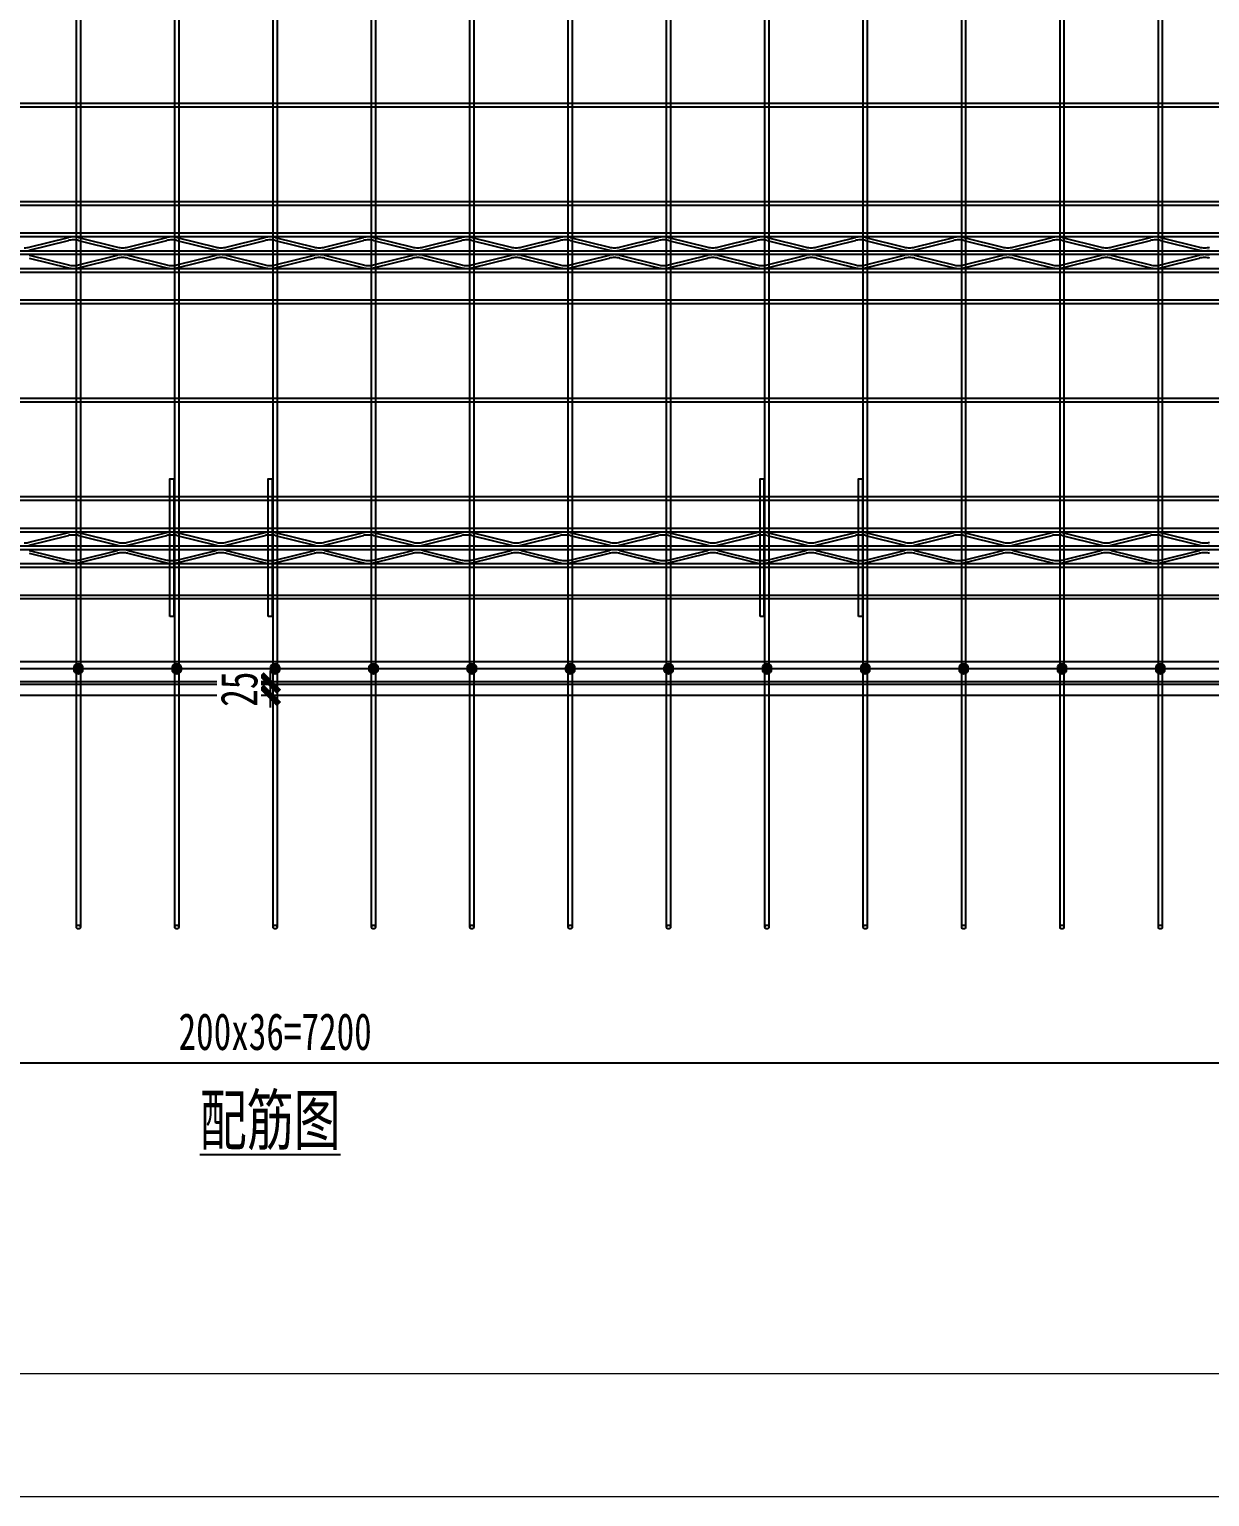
# Model space of a CAD drawing. Extents: x -524 to 129100, y -10500 to 1.
# Drawn here: x 26293 to 28693, y -10500 to -7517 of the extents above; entities that cross this region are included whole.
import ezdxf

# ---------------------------------------------------------------- set-up
doc = ezdxf.new("R2010")
doc.units = 0
doc.header["$LTSCALE"] = 250
doc.linetypes.add('BeePC_CENTER', pattern=[2, 1.25, -0.25, 0.25, -0.25])
doc.layers.get('0').update_dxf_attribs({"linetype": 'CONTINUOUS'})
doc.layers.get('Defpoints').update_dxf_attribs({"linetype": 'CONTINUOUS'})
for name, color, linetype in [('BeePC-CC', 171, 'CONTINUOUS'), ('BeePC-CCBZ', 110, 'CONTINUOUS'), ('BeePC-GJ-LEVEL', 141, 'CONTINUOUS'), ('BeePC-GJ-Truss', 185, 'CONTINUOUS'), ('BeePC-TONG-ZT', 50, 'CONTINUOUS')]:
    doc.layers.add(name, color=color, linetype=linetype)
doc.layers.add('G-ANNO-TTLB', color=7, linetype='CONTINUOUS', lineweight=9)
doc.layers.add('G-ANNO-TTLB-THIN', color=7, linetype='CONTINUOUS', lineweight=9)
doc.styles.add('BeePC_Dim', font='simfang.ttf', dxfattribs={"width": 0.7})
doc.styles.add('BeePC_Text', font='simfang.ttf', dxfattribs={"width": 0.7})
doc.dimstyles.new('BeePC_DIM_25_25', dxfattribs={"dimtxt": 75, "dimasz": 25, "dimexe": 25, "dimexo": 0, "dimgap": 25, "dimtad": 1, "dimdec": 0, "dimzin": 0, "dimdsep": 46, "dimtxsty": 'BeePC_Dim', "dimblk": 'ARCHTICK', "dimcen": 0, "dimdle": 25, "dimclrt": 7, "dimadec": 0, "dimazin": 0, "dimtfac": 1, "dimtdec": 0, "dimtix": 1, "dimtmove": 2, "dimatfit": 3, "dimfxl": 250, "dimfxlon": 1, "dimtfill": 1, "dimtolj": 1, "dimtzin": 0, "dimarcsym": 0})

# ---------------------------------------------------------------- blocks, each defined once
blk = doc.blocks.new('A2-嗡嗡 - A2_嗡嗡-493291-DB1详图')
at = {"layer": 'G-ANNO-TTLB'}
blk.add_line((586.5, -513), (27.5, -513), dxfattribs=at)
at = {"layer": 'G-ANNO-TTLB-THIN'}
blk.add_line((2.5, -523), (596.5, -523), dxfattribs=at)
blk = doc.blocks.new('_ArchTick')
at = {"color": 0, "linetype": 'ByBlock', "const_width": 0.5}
blk.add_lwpolyline([(-0.71, -0.71), (0.71, 0.71)], dxfattribs=at)
blk = doc.blocks.new('*D61')
at = {"layer": 'BeePC-CCBZ', "color": 0, "lineweight": -2, "transparency": 16777216}
for p, q in [((23192.6, -9417.9), (23192.6, -9642.9)), ((30392.6, -9417.9), (30392.6, -9642.9)), ((23167.6, -9617.9), (30417.6, -9617.9))]:
    blk.add_line(p, q, dxfattribs=at)
at = {"layer": 'Defpoints', "color": 0, "transparency": 16777216}
for p in [(30392.6, -7670.9), (23192.6, -8173.2), (30392.6, -9617.9)]:
    blk.add_point(p, dxfattribs=at)
at = {"layer": 'BeePC-CCBZ', "color": 0, "lineweight": -2, "transparency": 16777216, "xscale": 25, "yscale": 25, "zscale": 25, "rotation": 180}
blk.add_blockref('_ArchTick', (23192.6, -9617.9), dxfattribs=at)
at = {"layer": 'BeePC-CCBZ', "color": 0, "lineweight": -2, "transparency": 16777216, "xscale": 25, "yscale": 25, "zscale": 25}
blk.add_blockref('_ArchTick', (30392.6, -9617.9), dxfattribs=at)
at = {"layer": 'BeePC-CCBZ', "color": 7, "linetype": 'BeePC_CENTER', "transparency": 16777216, "insert": (26792.6, -9555), "char_height": 75, "attachment_point": 5, "style": 'BeePC_Dim', "bg_fill": 3, "box_fill_scale": 1.1, "bg_fill_color": 256, "bg_fill_true_color": 13158600, "bg_fill_transparency": 0}
blk.add_mtext('\\A1;200x36=7200', dxfattribs=at)
blk = doc.blocks.new('*D65')
at = {"layer": 'BeePC-CCBZ', "color": 0, "lineweight": -2, "transparency": 16777216}
for p, q in [((30804.4, -6470.9), (31029.4, -6470.9)), ((31004.4, -6445.9), (31004.4, -8895.9)), ((30804.4, -8870.9), (31029.4, -8870.9))]:
    blk.add_line(p, q, dxfattribs=at)
at = {"layer": 'Defpoints', "color": 0, "transparency": 16777216}
for p in [(26782.6, -6470.9), (26782.6, -8870.9), (31004.4, -8870.9)]:
    blk.add_point(p, dxfattribs=at)
at = {"layer": 'BeePC-CCBZ', "color": 0, "lineweight": -2, "transparency": 16777216, "xscale": 25, "yscale": 25, "zscale": 25}
for p, rotation in [((31004.4, -6470.9), 90), ((31004.4, -8870.9), 270)]:
    blk.add_blockref('_ArchTick', p, dxfattribs=dict(at, rotation=rotation))
at = {"layer": 'BeePC-CCBZ', "color": 7, "linetype": 'BeePC_CENTER', "transparency": 16777216, "insert": (30941.5, -7670.9), "char_height": 75, "attachment_point": 5, "rotation": 90, "style": 'BeePC_Dim', "bg_fill": 3, "box_fill_scale": 1.1, "bg_fill_color": 256, "bg_fill_true_color": 13158600, "bg_fill_transparency": 0}
blk.add_mtext('\\A1;200x12=2400', dxfattribs=at)
blk = doc.blocks.new('*D66')
at = {"layer": 'BeePC-CCBZ', "color": 0, "lineweight": -2, "transparency": 16777216}
for p, q in [((31004.4, -8845.9), (31004.4, -9370.9)), ((30804.4, -8870.9), (31029.4, -8870.9)), ((30804.4, -9345.9), (31029.4, -9345.9))]:
    blk.add_line(p, q, dxfattribs=at)
at = {"layer": 'Defpoints', "color": 0, "transparency": 16777216}
for p in [(26782.6, -8870.9), (23392.6, -9345.9), (31004.4, -9345.9)]:
    blk.add_point(p, dxfattribs=at)
at = {"layer": 'BeePC-CCBZ', "color": 0, "lineweight": -2, "transparency": 16777216, "xscale": 25, "yscale": 25, "zscale": 25}
for p, rotation in [((31004.4, -8870.9), 90), ((31004.4, -9345.9), 270)]:
    blk.add_blockref('_ArchTick', p, dxfattribs=dict(at, rotation=rotation))
at = {"layer": 'BeePC-CCBZ', "color": 7, "linetype": 'BeePC_CENTER', "transparency": 16777216, "insert": (30941.5, -9108.4), "char_height": 75, "attachment_point": 5, "rotation": 90, "style": 'BeePC_Dim', "bg_fill": 3, "box_fill_scale": 1.1, "bg_fill_color": 256, "bg_fill_true_color": 13158600, "bg_fill_transparency": 0}
blk.add_mtext('\\A1;475', dxfattribs=at)
blk = doc.blocks.new('*D67')
at = {"layer": 'BeePC-CCBZ', "color": 0, "lineweight": -2, "transparency": 16777216}
for p, q in [((26782.6, -8820.9), (26782.6, -8895.9)), ((26782.6, -8845.9), (26757.6, -8845.9)), ((26782.6, -8870.9), (26757.6, -8870.9))]:
    blk.add_line(p, q, dxfattribs=at)
at = {"layer": 'Defpoints', "color": 0, "transparency": 16777216}
for p in [(26782.6, -8845.9), (26782.6, -8870.9), (26782.6, -8870.9)]:
    blk.add_point(p, dxfattribs=at)
at = {"layer": 'BeePC-CCBZ', "color": 0, "lineweight": -2, "transparency": 16777216, "xscale": 25, "yscale": 25, "zscale": 25}
for p, rotation in [((26782.6, -8845.9), 270), ((26782.6, -8870.9), 90)]:
    blk.add_blockref('_ArchTick', p, dxfattribs=dict(at, rotation=rotation))
at = {"layer": 'BeePC-CCBZ', "color": 7, "linetype": 'BeePC_CENTER', "transparency": 16777216, "insert": (26719.7, -8858.4), "char_height": 75, "attachment_point": 5, "rotation": 90, "style": 'BeePC_Dim', "bg_fill": 3, "box_fill_scale": 1.1, "bg_fill_color": 256, "bg_fill_true_color": 13158600, "bg_fill_transparency": 0}
blk.add_mtext('\\A1;25', dxfattribs=at)
blk = doc.blocks.new('BeePC_TagPoint')
h = blk.add_hatch(color=256)
edge = h.paths.add_edge_path(flags=0)
edge.add_arc((0, 0), 10, 0, 180)
edge.add_arc((0, 0), 10, 180, 360)
blk.add_lwpolyline([(10, 0, 1), (-10, 0, 1)], format="xyb", close=True)

msp = doc.modelspace()

# ---------------------------------------------------------------- block references
at = {"xscale": 25, "yscale": 25, "zscale": 25}
msp.add_blockref('A2-嗡嗡 - A2_嗡嗡-493291-DB1详图', (22787.5, 2575), dxfattribs=at)

# ---------------------------------------------------------------- next in the draw order: linework, layer by layer
for points in [[(26578.6, -8710.9), (26578.6, -8430.9), (26586.6, -8430.9), (26586.6, -8710.9), (26578.6, -8710.9)], [(26778.6, -8710.9), (26778.6, -8430.9), (26786.6, -8430.9), (26786.6, -8710.9), (26778.6, -8710.9)], [(27778.6, -8710.9), (27778.6, -8430.9), (27786.6, -8430.9), (27786.6, -8710.9), (27778.6, -8710.9)], [(27978.6, -8710.9), (27978.6, -8430.9), (27986.6, -8430.9), (27986.6, -8710.9), (27978.6, -8710.9)]]:
    msp.add_lwpolyline(points)
at = {"layer": 'BeePC-GJ-LEVEL'}
for points in [[(26388.6, -9341.9), (26388.6, -6330.9), (26396.6, -6330.9), (26396.6, -9341.9)], [(26588.6, -9341.9), (26588.6, -6330.9), (26596.6, -6330.9), (26596.6, -9341.9)], [(26788.6, -9341.9), (26788.6, -6330.9), (26796.6, -6330.9), (26796.6, -9341.9)], [(26988.6, -9341.9), (26988.6, -6330.9), (26996.6, -6330.9), (26996.6, -9341.9)], [(27188.6, -9341.9), (27188.6, -6330.9), (27196.6, -6330.9), (27196.6, -9341.9)], [(27388.6, -9341.9), (27388.6, -6330.9), (27396.6, -6330.9), (27396.6, -9341.9)], [(27588.6, -9341.9), (27588.6, -6330.9), (27596.6, -6330.9), (27596.6, -9341.9)], [(27788.6, -9341.9), (27788.6, -6330.9), (27796.6, -6330.9), (27796.6, -9341.9)], [(27988.6, -9341.9), (27988.6, -6330.9), (27996.6, -6330.9), (27996.6, -9341.9)], [(28188.6, -9341.9), (28188.6, -6330.9), (28196.6, -6330.9), (28196.6, -9341.9)], [(28388.6, -9341.9), (28388.6, -6330.9), (28396.6, -6330.9), (28396.6, -9341.9)], [(28588.6, -9341.9), (28588.6, -6330.9), (28596.6, -6330.9), (28596.6, -9341.9)], [(22882.8, -7666.9), (30732.4, -7666.9), (30732.4, -7674.9), (22882.8, -7674.9), (22882.8, -7666.9)], [(22882.8, -7866.9), (30732.4, -7866.9), (30732.4, -7874.9), (22882.8, -7874.9), (22882.8, -7866.9)], [(22882.8, -8066.9), (30732.4, -8066.9), (30732.4, -8074.9), (22882.8, -8074.9), (22882.8, -8066.9)], [(22882.8, -8266.9), (30732.4, -8266.9), (30732.4, -8274.9), (22882.8, -8274.9), (22882.8, -8266.9)], [(22882.8, -8466.9), (30732.4, -8466.9), (30732.4, -8474.9), (22882.8, -8474.9), (22882.8, -8466.9)], [(22882.8, -8666.9), (30732.4, -8666.9), (30732.4, -8674.9), (22882.8, -8674.9), (22882.8, -8666.9)], [(23037.8, -8842.9), (30527.4, -8842.9), (30527.4, -8848.9), (23037.8, -8848.9), (23037.8, -8842.9)]]:
    msp.add_lwpolyline(points, dxfattribs=at)
for centre in [(26392.6, -9341.9), (26592.6, -9341.9), (26792.6, -9341.9), (26992.6, -9341.9), (27192.6, -9341.9), (27392.6, -9341.9), (27592.6, -9341.9), (27792.6, -9341.9), (27992.6, -9341.9), (28192.6, -9341.9), (28392.6, -9341.9), (28592.6, -9341.9)]:
    msp.add_circle(centre, 4, dxfattribs=at)
at = {"layer": 'BeePC-GJ-Truss'}
for points in [[(23082.6, -7930.9), (30482.6, -7930.9), (30482.6, -7938.9), (23082.6, -7938.9), (23082.6, -7930.9)], [(23082.6, -7966.9), (30482.6, -7966.9), (30482.6, -7974.9), (23082.6, -7974.9), (23082.6, -7966.9), (23086, -7966.8), (23089.2, -7966.4), (23092.8, -7965.8), (23172.4, -7946.1)], [(26292.8, -7959.8), (26372.4, -7940.1)], [(26292.8, -7965.8), (26372.4, -7946.1)], [(26392.8, -7940.1), (26472.4, -7959.8)], [(26392.8, -7946.1), (26472.4, -7965.8)], [(26492.8, -7959.8), (26572.4, -7940.1)], [(26492.8, -7965.8), (26572.4, -7946.1)], [(26592.8, -7940.1), (26672.4, -7959.8)], [(26592.8, -7946.1), (26672.4, -7965.8)], [(26692.8, -7959.8), (26772.4, -7940.1)], [(26692.8, -7965.8), (26772.4, -7946.1)], [(26792.8, -7940.1), (26872.4, -7959.8)], [(26792.8, -7946.1), (26872.4, -7965.8)], [(26892.8, -7959.8), (26972.4, -7940.1)], [(26892.8, -7965.8), (26972.4, -7946.1)], [(26992.8, -7940.1), (27072.4, -7959.8)], [(26992.8, -7946.1), (27072.4, -7965.8)], [(27092.8, -7959.8), (27172.4, -7940.1)], [(27092.8, -7965.8), (27172.4, -7946.1)], [(27192.8, -7940.1), (27272.4, -7959.8)], [(27192.8, -7946.1), (27272.4, -7965.8)], [(27292.8, -7959.8), (27372.4, -7940.1)], [(27292.8, -7965.8), (27372.4, -7946.1)], [(27392.8, -7940.1), (27472.4, -7959.8)], [(27392.8, -7946.1), (27472.4, -7965.8)], [(27492.8, -7959.8), (27572.4, -7940.1)], [(27492.8, -7965.8), (27572.4, -7946.1)], [(27592.8, -7940.1), (27672.4, -7959.8)], [(27592.8, -7946.1), (27672.4, -7965.8)], [(27692.8, -7959.8), (27772.4, -7940.1)], [(27692.8, -7965.8), (27772.4, -7946.1)], [(27792.8, -7940.1), (27872.4, -7959.8)], [(27792.8, -7946.1), (27872.4, -7965.8)], [(27892.8, -7959.8), (27972.4, -7940.1)], [(27892.8, -7965.8), (27972.4, -7946.1)], [(27992.8, -7940.1), (28072.4, -7959.8)], [(27992.8, -7946.1), (28072.4, -7965.8)], [(28092.8, -7959.8), (28172.4, -7940.1)], [(28092.8, -7965.8), (28172.4, -7946.1)], [(28192.8, -7940.1), (28272.4, -7959.8)], [(28192.8, -7946.1), (28272.4, -7965.8)], [(28292.8, -7959.8), (28372.4, -7940.1)], [(28292.8, -7965.8), (28372.4, -7946.1)], [(28392.8, -7940.1), (28472.4, -7959.8)], [(28392.8, -7946.1), (28472.4, -7965.8)], [(28492.8, -7959.8), (28572.4, -7940.1)], [(28492.8, -7965.8), (28572.4, -7946.1)], [(28592.8, -7940.1), (28672.4, -7959.8)], [(28592.8, -7946.1), (28672.4, -7965.8)], [(26292.8, -7976.1), (26372.4, -7995.8)], [(26292.8, -7982.1), (26372.4, -8001.8)], [(26392.8, -7995.8), (26472.4, -7976.1)], [(26392.8, -8001.8), (26472.4, -7982.1)], [(26492.8, -7976.1), (26572.4, -7995.8)], [(26492.8, -7982.1), (26572.4, -8001.8)], [(26592.8, -7995.8), (26672.4, -7976.1)], [(26592.8, -8001.8), (26672.4, -7982.1)], [(26692.8, -7976.1), (26772.4, -7995.8)], [(26692.8, -7982.1), (26772.4, -8001.8)], [(26792.8, -7995.8), (26872.4, -7976.1)], [(26792.8, -8001.8), (26872.4, -7982.1)], [(26892.8, -7976.1), (26972.4, -7995.8)], [(26892.8, -7982.1), (26972.4, -8001.8)], [(26992.8, -7995.8), (27072.4, -7976.1)], [(26992.8, -8001.8), (27072.4, -7982.1)], [(27092.8, -7976.1), (27172.4, -7995.8)], [(27092.8, -7982.1), (27172.4, -8001.8)], [(27192.8, -7995.8), (27272.4, -7976.1)], [(27192.8, -8001.8), (27272.4, -7982.1)], [(27292.8, -7976.1), (27372.4, -7995.8)], [(27292.8, -7982.1), (27372.4, -8001.8)], [(27392.8, -7995.8), (27472.4, -7976.1)], [(27392.8, -8001.8), (27472.4, -7982.1)], [(27492.8, -7976.1), (27572.4, -7995.8)], [(27492.8, -7982.1), (27572.4, -8001.8)], [(27592.8, -7995.8), (27672.4, -7976.1)], [(27592.8, -8001.8), (27672.4, -7982.1)], [(27692.8, -7976.1), (27772.4, -7995.8)], [(27692.8, -7982.1), (27772.4, -8001.8)], [(27792.8, -7995.8), (27872.4, -7976.1)], [(27792.8, -8001.8), (27872.4, -7982.1)], [(27892.8, -7976.1), (27972.4, -7995.8)], [(27892.8, -7982.1), (27972.4, -8001.8)], [(27992.8, -7995.8), (28072.4, -7976.1)], [(27992.8, -8001.8), (28072.4, -7982.1)], [(28092.8, -7976.1), (28172.4, -7995.8)], [(28092.8, -7982.1), (28172.4, -8001.8)], [(28192.8, -7995.8), (28272.4, -7976.1)], [(28192.8, -8001.8), (28272.4, -7982.1)], [(28292.8, -7976.1), (28372.4, -7995.8)], [(28292.8, -7982.1), (28372.4, -8001.8)], [(28392.8, -7995.8), (28472.4, -7976.1)], [(28392.8, -8001.8), (28472.4, -7982.1)], [(28492.8, -7976.1), (28572.4, -7995.8)], [(28492.8, -7982.1), (28572.4, -8001.8)], [(28592.8, -7995.8), (28672.4, -7976.1)], [(28592.8, -8001.8), (28672.4, -7982.1)], [(23082.6, -8002.9), (30482.6, -8002.9), (30482.6, -8010.9), (23082.6, -8010.9), (23082.6, -8002.9)], [(23082.6, -8530.9), (30482.6, -8530.9), (30482.6, -8538.9), (23082.6, -8538.9), (23082.6, -8530.9)], [(23082.6, -8566.9), (30482.6, -8566.9), (30482.6, -8574.9), (23082.6, -8574.9), (23082.6, -8566.9), (23086, -8566.8), (23089.2, -8566.4), (23092.8, -8565.8), (23172.4, -8546.1)], [(26292.8, -8559.8), (26372.4, -8540.1)], [(26292.8, -8565.8), (26372.4, -8546.1)], [(26392.8, -8540.1), (26472.4, -8559.8)], [(26392.8, -8546.1), (26472.4, -8565.8)], [(26492.8, -8559.8), (26572.4, -8540.1)], [(26492.8, -8565.8), (26572.4, -8546.1)], [(26592.8, -8540.1), (26672.4, -8559.8)], [(26592.8, -8546.1), (26672.4, -8565.8)], [(26692.8, -8559.8), (26772.4, -8540.1)], [(26692.8, -8565.8), (26772.4, -8546.1)], [(26792.8, -8540.1), (26872.4, -8559.8)], [(26792.8, -8546.1), (26872.4, -8565.8)], [(26892.8, -8559.8), (26972.4, -8540.1)], [(26892.8, -8565.8), (26972.4, -8546.1)], [(26992.8, -8540.1), (27072.4, -8559.8)], [(26992.8, -8546.1), (27072.4, -8565.8)], [(27092.8, -8559.8), (27172.4, -8540.1)], [(27092.8, -8565.8), (27172.4, -8546.1)], [(27192.8, -8540.1), (27272.4, -8559.8)], [(27192.8, -8546.1), (27272.4, -8565.8)], [(27292.8, -8559.8), (27372.4, -8540.1)], [(27292.8, -8565.8), (27372.4, -8546.1)], [(27392.8, -8540.1), (27472.4, -8559.8)], [(27392.8, -8546.1), (27472.4, -8565.8)], [(27492.8, -8559.8), (27572.4, -8540.1)], [(27492.8, -8565.8), (27572.4, -8546.1)], [(27592.8, -8540.1), (27672.4, -8559.8)], [(27592.8, -8546.1), (27672.4, -8565.8)], [(27692.8, -8559.8), (27772.4, -8540.1)], [(27692.8, -8565.8), (27772.4, -8546.1)], [(27792.8, -8540.1), (27872.4, -8559.8)], [(27792.8, -8546.1), (27872.4, -8565.8)], [(27892.8, -8559.8), (27972.4, -8540.1)], [(27892.8, -8565.8), (27972.4, -8546.1)], [(27992.8, -8540.1), (28072.4, -8559.8)], [(27992.8, -8546.1), (28072.4, -8565.8)], [(28092.8, -8559.8), (28172.4, -8540.1)], [(28092.8, -8565.8), (28172.4, -8546.1)], [(28192.8, -8540.1), (28272.4, -8559.8)], [(28192.8, -8546.1), (28272.4, -8565.8)], [(28292.8, -8559.8), (28372.4, -8540.1)], [(28292.8, -8565.8), (28372.4, -8546.1)], [(28392.8, -8540.1), (28472.4, -8559.8)], [(28392.8, -8546.1), (28472.4, -8565.8)], [(28492.8, -8559.8), (28572.4, -8540.1)], [(28492.8, -8565.8), (28572.4, -8546.1)], [(28592.8, -8540.1), (28672.4, -8559.8)], [(28592.8, -8546.1), (28672.4, -8565.8)], [(26292.8, -8576.1), (26372.4, -8595.8)], [(26292.8, -8582.1), (26372.4, -8601.8)], [(26392.8, -8595.8), (26472.4, -8576.1)], [(26392.8, -8601.8), (26472.4, -8582.1)], [(26492.8, -8576.1), (26572.4, -8595.8)], [(26492.8, -8582.1), (26572.4, -8601.8)], [(26592.8, -8595.8), (26672.4, -8576.1)], [(26592.8, -8601.8), (26672.4, -8582.1)], [(26692.8, -8576.1), (26772.4, -8595.8)], [(26692.8, -8582.1), (26772.4, -8601.8)], [(26792.8, -8595.8), (26872.4, -8576.1)], [(26792.8, -8601.8), (26872.4, -8582.1)], [(26892.8, -8576.1), (26972.4, -8595.8)], [(26892.8, -8582.1), (26972.4, -8601.8)], [(26992.8, -8595.8), (27072.4, -8576.1)], [(26992.8, -8601.8), (27072.4, -8582.1)], [(27092.8, -8576.1), (27172.4, -8595.8)], [(27092.8, -8582.1), (27172.4, -8601.8)], [(27192.8, -8595.8), (27272.4, -8576.1)], [(27192.8, -8601.8), (27272.4, -8582.1)], [(27292.8, -8576.1), (27372.4, -8595.8)], [(27292.8, -8582.1), (27372.4, -8601.8)], [(27392.8, -8595.8), (27472.4, -8576.1)], [(27392.8, -8601.8), (27472.4, -8582.1)], [(27492.8, -8576.1), (27572.4, -8595.8)], [(27492.8, -8582.1), (27572.4, -8601.8)], [(27592.8, -8595.8), (27672.4, -8576.1)], [(27592.8, -8601.8), (27672.4, -8582.1)], [(27692.8, -8576.1), (27772.4, -8595.8)], [(27692.8, -8582.1), (27772.4, -8601.8)], [(27792.8, -8595.8), (27872.4, -8576.1)], [(27792.8, -8601.8), (27872.4, -8582.1)], [(27892.8, -8576.1), (27972.4, -8595.8)], [(27892.8, -8582.1), (27972.4, -8601.8)], [(27992.8, -8595.8), (28072.4, -8576.1)], [(27992.8, -8601.8), (28072.4, -8582.1)], [(28092.8, -8576.1), (28172.4, -8595.8)], [(28092.8, -8582.1), (28172.4, -8601.8)], [(28192.8, -8595.8), (28272.4, -8576.1)], [(28192.8, -8601.8), (28272.4, -8582.1)], [(28292.8, -8576.1), (28372.4, -8595.8)], [(28292.8, -8582.1), (28372.4, -8601.8)], [(28392.8, -8595.8), (28472.4, -8576.1)], [(28392.8, -8601.8), (28472.4, -8582.1)], [(28492.8, -8576.1), (28572.4, -8595.8)], [(28492.8, -8582.1), (28572.4, -8601.8)], [(28592.8, -8595.8), (28672.4, -8576.1)], [(28592.8, -8601.8), (28672.4, -8582.1)], [(23082.6, -8602.9), (30482.6, -8602.9), (30482.6, -8610.9), (23082.6, -8610.9), (23082.6, -8602.9)]]:
    msp.add_lwpolyline(points, dxfattribs=at)
for centre, major_axis, start_param, end_param in [((26283.8, -7957.5), (12, 0), 4.611737, 5.563609), ((26383.8, -7944.1), (18, 0), 1.635672, 2.256488), ((26381.4, -7948.4), (12, 0), 1.470144, 2.422017), ((26381.4, -7944.1), (18, 0), 0.885104, 1.50592), ((26383.8, -7948.4), (12, 0), 0.719576, 1.671449), ((26481.4, -7957.5), (12, 0), 3.861169, 4.813041), ((26483.8, -7957.5), (12, 0), 4.611737, 5.563609), ((26583.8, -7944.1), (18, 0), 1.635672, 2.256488), ((26581.4, -7948.4), (12, 0), 1.470144, 2.422017), ((26581.4, -7944.1), (18, 0), 0.885104, 1.50592), ((26583.8, -7948.4), (12, 0), 0.719576, 1.671449), ((26681.4, -7957.5), (12, 0), 3.861169, 4.813041), ((26683.8, -7957.5), (12, 0), 4.611737, 5.563609), ((26783.8, -7944.1), (18, 0), 1.635672, 2.256488), ((26781.4, -7948.4), (12, 0), 1.470144, 2.422017), ((26781.4, -7944.1), (18, 0), 0.885104, 1.50592), ((26783.8, -7948.4), (12, 0), 0.719576, 1.671449), ((26881.4, -7957.5), (12, 0), 3.861169, 4.813041), ((26883.8, -7957.5), (12, 0), 4.611737, 5.563609), ((26983.8, -7944.1), (18, 0), 1.635672, 2.256488), ((26981.4, -7948.4), (12, 0), 1.470144, 2.422017), ((26981.4, -7944.1), (18, 0), 0.885104, 1.50592), ((26983.8, -7948.4), (12, 0), 0.719576, 1.671449), ((27081.4, -7957.5), (12, 0), 3.861169, 4.813041), ((27083.8, -7957.5), (12, 0), 4.611737, 5.563609), ((27183.8, -7944.1), (18, 0), 1.635672, 2.256488), ((27181.4, -7948.4), (12, 0), 1.470144, 2.422017), ((27181.4, -7944.1), (18, 0), 0.885104, 1.50592), ((27183.8, -7948.4), (12, 0), 0.719576, 1.671449), ((27281.4, -7957.5), (12, 0), 3.861169, 4.813041), ((27283.8, -7957.5), (12, 0), 4.611737, 5.563609), ((27383.8, -7944.1), (18, 0), 1.635672, 2.256488), ((27381.4, -7948.4), (12, 0), 1.470144, 2.422017), ((27381.4, -7944.1), (18, 0), 0.885104, 1.50592), ((27383.8, -7948.4), (12, 0), 0.719576, 1.671449), ((27481.4, -7957.5), (12, 0), 3.861169, 4.813041), ((27483.8, -7957.5), (12, 0), 4.611737, 5.563609), ((27583.8, -7944.1), (18, 0), 1.635672, 2.256488), ((27581.4, -7948.4), (12, 0), 1.470144, 2.422017), ((27581.4, -7944.1), (18, 0), 0.885104, 1.50592), ((27583.8, -7948.4), (12, 0), 0.719576, 1.671449), ((27681.4, -7957.5), (12, 0), 3.861169, 4.813041), ((27683.8, -7957.5), (12, 0), 4.611737, 5.563609), ((27783.8, -7944.1), (18, 0), 1.635672, 2.256488), ((27781.4, -7948.4), (12, 0), 1.470144, 2.422017), ((27781.4, -7944.1), (18, 0), 0.885104, 1.50592), ((27783.8, -7948.4), (12, 0), 0.719576, 1.671449), ((27881.4, -7957.5), (12, 0), 3.861169, 4.813041), ((27883.8, -7957.5), (12, 0), 4.611737, 5.563609), ((27983.8, -7944.1), (18, 0), 1.635672, 2.256488), ((27981.4, -7948.4), (12, 0), 1.470144, 2.422017), ((27981.4, -7944.1), (18, 0), 0.885104, 1.50592), ((27983.8, -7948.4), (12, 0), 0.719576, 1.671449), ((28081.4, -7957.5), (12, 0), 3.861169, 4.813041), ((28083.8, -7957.5), (12, 0), 4.611737, 5.563609), ((28183.8, -7944.1), (18, 0), 1.635672, 2.256488), ((28181.4, -7948.4), (12, 0), 1.470144, 2.422017), ((28181.4, -7944.1), (18, 0), 0.885104, 1.50592), ((28183.8, -7948.4), (12, 0), 0.719576, 1.671449), ((28281.4, -7957.5), (12, 0), 3.861169, 4.813041), ((28283.8, -7957.5), (12, 0), 4.611737, 5.563609), ((28383.8, -7944.1), (18, 0), 1.635672, 2.256488), ((28381.4, -7948.4), (12, 0), 1.470144, 2.422017), ((28381.4, -7944.1), (18, 0), 0.885104, 1.50592), ((28383.8, -7948.4), (12, 0), 0.719576, 1.671449), ((28481.4, -7957.5), (12, 0), 3.861169, 4.813041), ((28483.8, -7957.5), (12, 0), 4.611737, 5.563609), ((28583.8, -7944.1), (18, 0), 1.635672, 2.256488), ((28581.4, -7948.4), (12, 0), 1.470144, 2.422017), ((28581.4, -7944.1), (18, 0), 0.885104, 1.50592), ((28583.8, -7948.4), (12, 0), 0.719576, 1.671449), ((28681.4, -7957.5), (12, 0), 3.861169, 4.813041), ((28683.8, -7957.5), (12, 0), 4.611737, 5.563609), ((26483.8, -7961.8), (18, 0), 4.026697, 4.647513), ((26483.8, -7980.1), (18, 0), 1.635672, 2.256488), ((26481.4, -7984.4), (12, 0), 1.470144, 2.422017), ((26481.4, -7961.8), (18, 0), 4.777265, 5.398081), ((26481.4, -7980.1), (18, 0), 0.885104, 1.50592), ((26483.8, -7984.4), (12, 0), 0.719576, 1.671449), ((26683.8, -7961.8), (18, 0), 4.026697, 4.647513), ((26683.8, -7980.1), (18, 0), 1.635672, 2.256488), ((26681.4, -7984.4), (12, 0), 1.470144, 2.422017), ((26681.4, -7961.8), (18, 0), 4.777265, 5.398081), ((26681.4, -7980.1), (18, 0), 0.885104, 1.50592), ((26683.8, -7984.4), (12, 0), 0.719576, 1.671449), ((26883.8, -7961.8), (18, 0), 4.026697, 4.647513), ((26883.8, -7980.1), (18, 0), 1.635672, 2.256488), ((26881.4, -7984.4), (12, 0), 1.470144, 2.422017), ((26881.4, -7961.8), (18, 0), 4.777265, 5.398081), ((26881.4, -7980.1), (18, 0), 0.885104, 1.50592), ((26883.8, -7984.4), (12, 0), 0.719576, 1.671449), ((27083.8, -7961.8), (18, 0), 4.026697, 4.647513), ((27083.8, -7980.1), (18, 0), 1.635672, 2.256488), ((27081.4, -7984.4), (12, 0), 1.470144, 2.422017), ((27081.4, -7961.8), (18, 0), 4.777265, 5.398081), ((27081.4, -7980.1), (18, 0), 0.885104, 1.50592), ((27083.8, -7984.4), (12, 0), 0.719576, 1.671449), ((27283.8, -7961.8), (18, 0), 4.026697, 4.647513), ((27283.8, -7980.1), (18, 0), 1.635672, 2.256488), ((27281.4, -7984.4), (12, 0), 1.470144, 2.422017), ((27281.4, -7961.8), (18, 0), 4.777265, 5.398081), ((27281.4, -7980.1), (18, 0), 0.885104, 1.50592), ((27283.8, -7984.4), (12, 0), 0.719576, 1.671449), ((27483.8, -7961.8), (18, 0), 4.026697, 4.647513), ((27483.8, -7980.1), (18, 0), 1.635672, 2.256488), ((27481.4, -7984.4), (12, 0), 1.470144, 2.422017), ((27481.4, -7961.8), (18, 0), 4.777265, 5.398081), ((27481.4, -7980.1), (18, 0), 0.885104, 1.50592), ((27483.8, -7984.4), (12, 0), 0.719576, 1.671449), ((27683.8, -7961.8), (18, 0), 4.026697, 4.647513), ((27683.8, -7980.1), (18, 0), 1.635672, 2.256488), ((27681.4, -7984.4), (12, 0), 1.470144, 2.422017), ((27681.4, -7961.8), (18, 0), 4.777265, 5.398081), ((27681.4, -7980.1), (18, 0), 0.885104, 1.50592), ((27683.8, -7984.4), (12, 0), 0.719576, 1.671449), ((27883.8, -7961.8), (18, 0), 4.026697, 4.647513), ((27883.8, -7980.1), (18, 0), 1.635672, 2.256488), ((27881.4, -7984.4), (12, 0), 1.470144, 2.422017), ((27881.4, -7961.8), (18, 0), 4.777265, 5.398081), ((27881.4, -7980.1), (18, 0), 0.885104, 1.50592), ((27883.8, -7984.4), (12, 0), 0.719576, 1.671449), ((28083.8, -7961.8), (18, 0), 4.026697, 4.647513), ((28083.8, -7980.1), (18, 0), 1.635672, 2.256488), ((28081.4, -7984.4), (12, 0), 1.470144, 2.422017), ((28081.4, -7961.8), (18, 0), 4.777265, 5.398081), ((28081.4, -7980.1), (18, 0), 0.885104, 1.50592), ((28083.8, -7984.4), (12, 0), 0.719576, 1.671449), ((28283.8, -7961.8), (18, 0), 4.026697, 4.647513), ((28283.8, -7980.1), (18, 0), 1.635672, 2.256488), ((28281.4, -7984.4), (12, 0), 1.470144, 2.422017), ((28281.4, -7961.8), (18, 0), 4.777265, 5.398081), ((28281.4, -7980.1), (18, 0), 0.885104, 1.50592), ((28283.8, -7984.4), (12, 0), 0.719576, 1.671449), ((28483.8, -7961.8), (18, 0), 4.026697, 4.647513), ((28483.8, -7980.1), (18, 0), 1.635672, 2.256488), ((28481.4, -7984.4), (12, 0), 1.470144, 2.422017), ((28481.4, -7961.8), (18, 0), 4.777265, 5.398081), ((28481.4, -7980.1), (18, 0), 0.885104, 1.50592), ((28483.8, -7984.4), (12, 0), 0.719576, 1.671449), ((28683.8, -7961.8), (18, 0), 4.026697, 4.647513), ((28683.8, -7980.1), (18, 0), 1.635672, 2.256488), ((28681.4, -7984.4), (12, 0), 1.470144, 2.422017), ((28681.4, -7961.8), (18, 0), 4.777265, 5.398081), ((28681.4, -7980.1), (18, 0), 0.885104, 1.50592), ((28683.8, -7984.4), (12, 0), 0.719576, 1.671449), ((26381.4, -7993.5), (12, 0), 3.861169, 4.813041), ((26383.8, -7997.8), (18, 0), 4.026697, 4.647513), ((26383.8, -7993.5), (12, 0), 4.611737, 5.563609), ((26381.4, -7997.8), (18, 0), 4.777265, 5.398081), ((26581.4, -7993.5), (12, 0), 3.861169, 4.813041), ((26583.8, -7997.8), (18, 0), 4.026697, 4.647513), ((26583.8, -7993.5), (12, 0), 4.611737, 5.563609), ((26581.4, -7997.8), (18, 0), 4.777265, 5.398081), ((26781.4, -7993.5), (12, 0), 3.861169, 4.813041), ((26783.8, -7997.8), (18, 0), 4.026697, 4.647513), ((26783.8, -7993.5), (12, 0), 4.611737, 5.563609), ((26781.4, -7997.8), (18, 0), 4.777265, 5.398081), ((26981.4, -7993.5), (12, 0), 3.861169, 4.813041), ((26983.8, -7997.8), (18, 0), 4.026697, 4.647513), ((26983.8, -7993.5), (12, 0), 4.611737, 5.563609), ((26981.4, -7997.8), (18, 0), 4.777265, 5.398081), ((27181.4, -7993.5), (12, 0), 3.861169, 4.813041), ((27183.8, -7997.8), (18, 0), 4.026697, 4.647513), ((27183.8, -7993.5), (12, 0), 4.611737, 5.563609), ((27181.4, -7997.8), (18, 0), 4.777265, 5.398081), ((27381.4, -7993.5), (12, 0), 3.861169, 4.813041), ((27383.8, -7997.8), (18, 0), 4.026697, 4.647513), ((27383.8, -7993.5), (12, 0), 4.611737, 5.563609), ((27381.4, -7997.8), (18, 0), 4.777265, 5.398081), ((27581.4, -7993.5), (12, 0), 3.861169, 4.813041), ((27583.8, -7997.8), (18, 0), 4.026697, 4.647513), ((27583.8, -7993.5), (12, 0), 4.611737, 5.563609), ((27581.4, -7997.8), (18, 0), 4.777265, 5.398081), ((27781.4, -7993.5), (12, 0), 3.861169, 4.813041), ((27783.8, -7997.8), (18, 0), 4.026697, 4.647513), ((27783.8, -7993.5), (12, 0), 4.611737, 5.563609), ((27781.4, -7997.8), (18, 0), 4.777265, 5.398081), ((27981.4, -7993.5), (12, 0), 3.861169, 4.813041), ((27983.8, -7997.8), (18, 0), 4.026697, 4.647513), ((27983.8, -7993.5), (12, 0), 4.611737, 5.563609), ((27981.4, -7997.8), (18, 0), 4.777265, 5.398081), ((28181.4, -7993.5), (12, 0), 3.861169, 4.813041), ((28183.8, -7997.8), (18, 0), 4.026697, 4.647513), ((28183.8, -7993.5), (12, 0), 4.611737, 5.563609), ((28181.4, -7997.8), (18, 0), 4.777265, 5.398081), ((28381.4, -7993.5), (12, 0), 3.861169, 4.813041), ((28383.8, -7997.8), (18, 0), 4.026697, 4.647513), ((28383.8, -7993.5), (12, 0), 4.611737, 5.563609), ((28381.4, -7997.8), (18, 0), 4.777265, 5.398081), ((28581.4, -7993.5), (12, 0), 3.861169, 4.813041), ((28583.8, -7997.8), (18, 0), 4.026697, 4.647513), ((28583.8, -7993.5), (12, 0), 4.611737, 5.563609), ((28581.4, -7997.8), (18, 0), 4.777265, 5.398081), ((26283.8, -8557.5), (12, 0), 4.611737, 5.563609), ((26383.8, -8544.1), (18, 0), 1.635672, 2.256488), ((26381.4, -8548.4), (12, 0), 1.470144, 2.422017), ((26381.4, -8544.1), (18, 0), 0.885104, 1.50592), ((26383.8, -8548.4), (12, 0), 0.719576, 1.671449), ((26481.4, -8557.5), (12, 0), 3.861169, 4.813041), ((26483.8, -8557.5), (12, 0), 4.611737, 5.563609), ((26583.8, -8544.1), (18, 0), 1.635672, 2.256488), ((26581.4, -8548.4), (12, 0), 1.470144, 2.422017), ((26581.4, -8544.1), (18, 0), 0.885104, 1.50592), ((26583.8, -8548.4), (12, 0), 0.719576, 1.671449), ((26681.4, -8557.5), (12, 0), 3.861169, 4.813041), ((26683.8, -8557.5), (12, 0), 4.611737, 5.563609), ((26783.8, -8544.1), (18, 0), 1.635672, 2.256488), ((26781.4, -8548.4), (12, 0), 1.470144, 2.422017), ((26781.4, -8544.1), (18, 0), 0.885104, 1.50592), ((26783.8, -8548.4), (12, 0), 0.719576, 1.671449), ((26881.4, -8557.5), (12, 0), 3.861169, 4.813041), ((26883.8, -8557.5), (12, 0), 4.611737, 5.563609), ((26983.8, -8544.1), (18, 0), 1.635672, 2.256488), ((26981.4, -8548.4), (12, 0), 1.470144, 2.422017), ((26981.4, -8544.1), (18, 0), 0.885104, 1.50592), ((26983.8, -8548.4), (12, 0), 0.719576, 1.671449), ((27081.4, -8557.5), (12, 0), 3.861169, 4.813041), ((27083.8, -8557.5), (12, 0), 4.611737, 5.563609), ((27183.8, -8544.1), (18, 0), 1.635672, 2.256488), ((27181.4, -8548.4), (12, 0), 1.470144, 2.422017), ((27181.4, -8544.1), (18, 0), 0.885104, 1.50592), ((27183.8, -8548.4), (12, 0), 0.719576, 1.671449), ((27281.4, -8557.5), (12, 0), 3.861169, 4.813041), ((27283.8, -8557.5), (12, 0), 4.611737, 5.563609), ((27383.8, -8544.1), (18, 0), 1.635672, 2.256488), ((27381.4, -8548.4), (12, 0), 1.470144, 2.422017), ((27381.4, -8544.1), (18, 0), 0.885104, 1.50592), ((27383.8, -8548.4), (12, 0), 0.719576, 1.671449), ((27481.4, -8557.5), (12, 0), 3.861169, 4.813041), ((27483.8, -8557.5), (12, 0), 4.611737, 5.563609), ((27583.8, -8544.1), (18, 0), 1.635672, 2.256488), ((27581.4, -8548.4), (12, 0), 1.470144, 2.422017), ((27581.4, -8544.1), (18, 0), 0.885104, 1.50592), ((27583.8, -8548.4), (12, 0), 0.719576, 1.671449), ((27681.4, -8557.5), (12, 0), 3.861169, 4.813041), ((27683.8, -8557.5), (12, 0), 4.611737, 5.563609), ((27783.8, -8544.1), (18, 0), 1.635672, 2.256488), ((27781.4, -8548.4), (12, 0), 1.470144, 2.422017), ((27781.4, -8544.1), (18, 0), 0.885104, 1.50592), ((27783.8, -8548.4), (12, 0), 0.719576, 1.671449), ((27881.4, -8557.5), (12, 0), 3.861169, 4.813041), ((27883.8, -8557.5), (12, 0), 4.611737, 5.563609), ((27983.8, -8544.1), (18, 0), 1.635672, 2.256488), ((27981.4, -8548.4), (12, 0), 1.470144, 2.422017), ((27981.4, -8544.1), (18, 0), 0.885104, 1.50592), ((27983.8, -8548.4), (12, 0), 0.719576, 1.671449), ((28081.4, -8557.5), (12, 0), 3.861169, 4.813041), ((28083.8, -8557.5), (12, 0), 4.611737, 5.563609), ((28183.8, -8544.1), (18, 0), 1.635672, 2.256488), ((28181.4, -8548.4), (12, 0), 1.470144, 2.422017), ((28181.4, -8544.1), (18, 0), 0.885104, 1.50592), ((28183.8, -8548.4), (12, 0), 0.719576, 1.671449), ((28281.4, -8557.5), (12, 0), 3.861169, 4.813041), ((28283.8, -8557.5), (12, 0), 4.611737, 5.563609), ((28383.8, -8544.1), (18, 0), 1.635672, 2.256488), ((28381.4, -8548.4), (12, 0), 1.470144, 2.422017), ((28381.4, -8544.1), (18, 0), 0.885104, 1.50592), ((28383.8, -8548.4), (12, 0), 0.719576, 1.671449), ((28481.4, -8557.5), (12, 0), 3.861169, 4.813041), ((28483.8, -8557.5), (12, 0), 4.611737, 5.563609), ((28583.8, -8544.1), (18, 0), 1.635672, 2.256488), ((28581.4, -8548.4), (12, 0), 1.470144, 2.422017), ((28581.4, -8544.1), (18, 0), 0.885104, 1.50592), ((28583.8, -8548.4), (12, 0), 0.719576, 1.671449), ((28681.4, -8557.5), (12, 0), 3.861169, 4.813041), ((28683.8, -8557.5), (12, 0), 4.611737, 5.563609), ((26483.8, -8561.8), (18, 0), 4.026697, 4.647513), ((26483.8, -8580.1), (18, 0), 1.635672, 2.256488), ((26481.4, -8584.4), (12, 0), 1.470144, 2.422017), ((26481.4, -8561.8), (18, 0), 4.777265, 5.398081), ((26481.4, -8580.1), (18, 0), 0.885104, 1.50592), ((26483.8, -8584.4), (12, 0), 0.719576, 1.671449), ((26683.8, -8561.8), (18, 0), 4.026697, 4.647513), ((26683.8, -8580.1), (18, 0), 1.635672, 2.256488), ((26681.4, -8584.4), (12, 0), 1.470144, 2.422017), ((26681.4, -8561.8), (18, 0), 4.777265, 5.398081), ((26681.4, -8580.1), (18, 0), 0.885104, 1.50592), ((26683.8, -8584.4), (12, 0), 0.719576, 1.671449), ((26883.8, -8561.8), (18, 0), 4.026697, 4.647513), ((26883.8, -8580.1), (18, 0), 1.635672, 2.256488), ((26881.4, -8584.4), (12, 0), 1.470144, 2.422017), ((26881.4, -8561.8), (18, 0), 4.777265, 5.398081), ((26881.4, -8580.1), (18, 0), 0.885104, 1.50592), ((26883.8, -8584.4), (12, 0), 0.719576, 1.671449), ((27083.8, -8561.8), (18, 0), 4.026697, 4.647513), ((27083.8, -8580.1), (18, 0), 1.635672, 2.256488), ((27081.4, -8584.4), (12, 0), 1.470144, 2.422017), ((27081.4, -8561.8), (18, 0), 4.777265, 5.398081), ((27081.4, -8580.1), (18, 0), 0.885104, 1.50592), ((27083.8, -8584.4), (12, 0), 0.719576, 1.671449), ((27283.8, -8561.8), (18, 0), 4.026697, 4.647513), ((27283.8, -8580.1), (18, 0), 1.635672, 2.256488), ((27281.4, -8584.4), (12, 0), 1.470144, 2.422017), ((27281.4, -8561.8), (18, 0), 4.777265, 5.398081), ((27281.4, -8580.1), (18, 0), 0.885104, 1.50592), ((27283.8, -8584.4), (12, 0), 0.719576, 1.671449), ((27483.8, -8561.8), (18, 0), 4.026697, 4.647513), ((27483.8, -8580.1), (18, 0), 1.635672, 2.256488), ((27481.4, -8584.4), (12, 0), 1.470144, 2.422017), ((27481.4, -8561.8), (18, 0), 4.777265, 5.398081), ((27481.4, -8580.1), (18, 0), 0.885104, 1.50592), ((27483.8, -8584.4), (12, 0), 0.719576, 1.671449), ((27683.8, -8561.8), (18, 0), 4.026697, 4.647513), ((27683.8, -8580.1), (18, 0), 1.635672, 2.256488), ((27681.4, -8584.4), (12, 0), 1.470144, 2.422017), ((27681.4, -8561.8), (18, 0), 4.777265, 5.398081), ((27681.4, -8580.1), (18, 0), 0.885104, 1.50592), ((27683.8, -8584.4), (12, 0), 0.719576, 1.671449), ((27883.8, -8561.8), (18, 0), 4.026697, 4.647513), ((27883.8, -8580.1), (18, 0), 1.635672, 2.256488), ((27881.4, -8584.4), (12, 0), 1.470144, 2.422017), ((27881.4, -8561.8), (18, 0), 4.777265, 5.398081), ((27881.4, -8580.1), (18, 0), 0.885104, 1.50592), ((27883.8, -8584.4), (12, 0), 0.719576, 1.671449), ((28083.8, -8561.8), (18, 0), 4.026697, 4.647513), ((28083.8, -8580.1), (18, 0), 1.635672, 2.256488), ((28081.4, -8584.4), (12, 0), 1.470144, 2.422017), ((28081.4, -8561.8), (18, 0), 4.777265, 5.398081), ((28081.4, -8580.1), (18, 0), 0.885104, 1.50592), ((28083.8, -8584.4), (12, 0), 0.719576, 1.671449), ((28283.8, -8561.8), (18, 0), 4.026697, 4.647513), ((28283.8, -8580.1), (18, 0), 1.635672, 2.256488), ((28281.4, -8584.4), (12, 0), 1.470144, 2.422017), ((28281.4, -8561.8), (18, 0), 4.777265, 5.398081), ((28281.4, -8580.1), (18, 0), 0.885104, 1.50592), ((28283.8, -8584.4), (12, 0), 0.719576, 1.671449), ((28483.8, -8561.8), (18, 0), 4.026697, 4.647513), ((28483.8, -8580.1), (18, 0), 1.635672, 2.256488), ((28481.4, -8584.4), (12, 0), 1.470144, 2.422017), ((28481.4, -8561.8), (18, 0), 4.777265, 5.398081), ((28481.4, -8580.1), (18, 0), 0.885104, 1.50592), ((28483.8, -8584.4), (12, 0), 0.719576, 1.671449), ((28683.8, -8561.8), (18, 0), 4.026697, 4.647513), ((28683.8, -8580.1), (18, 0), 1.635672, 2.256488), ((28681.4, -8584.4), (12, 0), 1.470144, 2.422017), ((28681.4, -8561.8), (18, 0), 4.777265, 5.398081), ((28681.4, -8580.1), (18, 0), 0.885104, 1.50592), ((28683.8, -8584.4), (12, 0), 0.719576, 1.671449), ((26381.4, -8593.5), (12, 0), 3.861169, 4.813041), ((26383.8, -8597.8), (18, 0), 4.026697, 4.647513), ((26383.8, -8593.5), (12, 0), 4.611737, 5.563609), ((26381.4, -8597.8), (18, 0), 4.777265, 5.398081), ((26581.4, -8593.5), (12, 0), 3.861169, 4.813041), ((26583.8, -8597.8), (18, 0), 4.026697, 4.647513), ((26583.8, -8593.5), (12, 0), 4.611737, 5.563609), ((26581.4, -8597.8), (18, 0), 4.777265, 5.398081), ((26781.4, -8593.5), (12, 0), 3.861169, 4.813041), ((26783.8, -8597.8), (18, 0), 4.026697, 4.647513), ((26783.8, -8593.5), (12, 0), 4.611737, 5.563609), ((26781.4, -8597.8), (18, 0), 4.777265, 5.398081), ((26981.4, -8593.5), (12, 0), 3.861169, 4.813041), ((26983.8, -8597.8), (18, 0), 4.026697, 4.647513), ((26983.8, -8593.5), (12, 0), 4.611737, 5.563609), ((26981.4, -8597.8), (18, 0), 4.777265, 5.398081), ((27181.4, -8593.5), (12, 0), 3.861169, 4.813041), ((27183.8, -8597.8), (18, 0), 4.026697, 4.647513), ((27183.8, -8593.5), (12, 0), 4.611737, 5.563609), ((27181.4, -8597.8), (18, 0), 4.777265, 5.398081), ((27381.4, -8593.5), (12, 0), 3.861169, 4.813041), ((27383.8, -8597.8), (18, 0), 4.026697, 4.647513), ((27383.8, -8593.5), (12, 0), 4.611737, 5.563609), ((27381.4, -8597.8), (18, 0), 4.777265, 5.398081), ((27581.4, -8593.5), (12, 0), 3.861169, 4.813041), ((27583.8, -8597.8), (18, 0), 4.026697, 4.647513), ((27583.8, -8593.5), (12, 0), 4.611737, 5.563609), ((27581.4, -8597.8), (18, 0), 4.777265, 5.398081), ((27781.4, -8593.5), (12, 0), 3.861169, 4.813041), ((27783.8, -8597.8), (18, 0), 4.026697, 4.647513), ((27783.8, -8593.5), (12, 0), 4.611737, 5.563609), ((27781.4, -8597.8), (18, 0), 4.777265, 5.398081), ((27981.4, -8593.5), (12, 0), 3.861169, 4.813041), ((27983.8, -8597.8), (18, 0), 4.026697, 4.647513), ((27983.8, -8593.5), (12, 0), 4.611737, 5.563609), ((27981.4, -8597.8), (18, 0), 4.777265, 5.398081), ((28181.4, -8593.5), (12, 0), 3.861169, 4.813041), ((28183.8, -8597.8), (18, 0), 4.026697, 4.647513), ((28183.8, -8593.5), (12, 0), 4.611737, 5.563609), ((28181.4, -8597.8), (18, 0), 4.777265, 5.398081), ((28381.4, -8593.5), (12, 0), 3.861169, 4.813041), ((28383.8, -8597.8), (18, 0), 4.026697, 4.647513), ((28383.8, -8593.5), (12, 0), 4.611737, 5.563609), ((28381.4, -8597.8), (18, 0), 4.777265, 5.398081), ((28581.4, -8593.5), (12, 0), 3.861169, 4.813041), ((28583.8, -8597.8), (18, 0), 4.026697, 4.647513), ((28583.8, -8593.5), (12, 0), 4.611737, 5.563609), ((28581.4, -8597.8), (18, 0), 4.777265, 5.398081)]:
    msp.add_ellipse(centre, major_axis=major_axis, ratio=0.288551, start_param=start_param, end_param=end_param, dxfattribs=at)
at = {"layer": 'BeePC-TONG-ZT'}
msp.add_lwpolyline([(23272.8, -6820.9), (23272.8, -6470.9), (30542.4, -6470.9), (30542.4, -8870.9), (23022.8, -8870.9), (23022.8, -6820.9), (23272.8, -6820.9)], dxfattribs=at)

# ---------------------------------------------------------------- next in the draw order: texts
at = {"insert": (26782.6, -9739.9), "char_height": 100, "attachment_point": 5, "style": 'BeePC_Text'}
msp.add_mtext('\\L配筋图\\o', dxfattribs=at)

# ---------------------------------------------------------------- next in the draw order: dimensions: what is measured, and where the dimension line sits
at = {"layer": 'BeePC-CCBZ'}
dim = msp.add_linear_dim(base=(30392.6, -9617.9), p1=(23192.6, -8173.2), p2=(30392.6, -7670.9), angle=0, text='200x36=7200', dimstyle='BeePC_DIM_25_25', override={"dimfxl": 200}, dxfattribs=at)
dim.commit()
dim.dimension.update_dxf_attribs({"geometry": '*D61', "text_midpoint": (26792.6, -9555)})

# ---------------------------------------------------------------- next in the draw order: linework, layer by layer
at = {"layer": 'BeePC-CC'}
for p, q in [((26392.6, -8816.9), (26192.6, -8816.9)), ((26592.6, -8816.9), (26392.6, -8816.9))]:
    msp.add_line(p, q, dxfattribs=at)

# ---------------------------------------------------------------- next in the draw order: block references
for p in [(26392.6, -8816.9), (26592.6, -8816.9)]:
    msp.add_blockref('BeePC_TagPoint', p, dxfattribs=at)

# ---------------------------------------------------------------- next in the draw order: dimensions: what is measured, and where the dimension line sits
at = {"layer": 'BeePC-CCBZ'}
dim = msp.add_linear_dim(base=(31004.4, -8870.9), p1=(26782.6, -6470.9), p2=(26782.6, -8870.9), angle=90, text='200x12=2400', dimstyle='BeePC_DIM_25_25', override={"dimfxl": 200}, dxfattribs=at)
dim.commit()
dim.dimension.update_dxf_attribs({"geometry": '*D65', "text_midpoint": (30941.5, -7670.9)})

# ---------------------------------------------------------------- next in the draw order: linework, layer by layer
at = {"layer": 'BeePC-CC'}
for p, q in [((27192.6, -8816.9), (26992.6, -8816.9)), ((27392.6, -8816.9), (27192.6, -8816.9)), ((27592.6, -8816.9), (27392.6, -8816.9)), ((27792.6, -8816.9), (27592.6, -8816.9)), ((27992.6, -8816.9), (27792.6, -8816.9)), ((28192.6, -8816.9), (27992.6, -8816.9)), ((28392.6, -8816.9), (28192.6, -8816.9)), ((28592.6, -8816.9), (28392.6, -8816.9)), ((28792.6, -8816.9), (28592.6, -8816.9))]:
    msp.add_line(p, q, dxfattribs=at)

# ---------------------------------------------------------------- next in the draw order: block references
for p in [(26992.6, -8816.9), (27192.6, -8816.9), (27392.6, -8816.9), (27592.6, -8816.9), (27792.6, -8816.9), (27992.6, -8816.9), (28192.6, -8816.9), (28392.6, -8816.9), (28592.6, -8816.9)]:
    msp.add_blockref('BeePC_TagPoint', p, dxfattribs=at)

# ---------------------------------------------------------------- next in the draw order: dimensions: what is measured, and where the dimension line sits
at = {"layer": 'BeePC-CCBZ'}
dim = msp.add_linear_dim(base=(31004.4, -9345.9), p1=(26782.6, -8870.9), p2=(23392.6, -9345.9), angle=90, dimstyle='BeePC_DIM_25_25', override={"dimfxl": 200}, dxfattribs=at)
dim.commit()
dim.dimension.update_dxf_attribs({"geometry": '*D66', "text_midpoint": (30941.5, -9108.4)})

# ---------------------------------------------------------------- next in the draw order: dimensions: what is measured, and where the dimension line sits
dim = msp.add_linear_dim(base=(26782.6, -8870.9), p1=(26782.6, -8845.9), p2=(26782.6, -8870.9), angle=90, dimstyle='BeePC_DIM_25_25', override={"dimfxl": 50}, dxfattribs=at)
dim.commit()
dim.dimension.update_dxf_attribs({"geometry": '*D67', "text_midpoint": (26719.7, -8858.4)})

# ---------------------------------------------------------------- next in the draw order: linework, layer by layer
at = {"layer": 'BeePC-CC'}
for p, q in [((23047.8, -8801.9), (30517.4, -8801.9)), ((26792.6, -8816.9), (26592.6, -8816.9)), ((26992.6, -8816.9), (26792.6, -8816.9))]:
    msp.add_line(p, q, dxfattribs=at)

# ---------------------------------------------------------------- next in the draw order: block references
msp.add_blockref('BeePC_TagPoint', (26792.6, -8816.9), dxfattribs=at)

doc.saveas('drawing.dxf')
